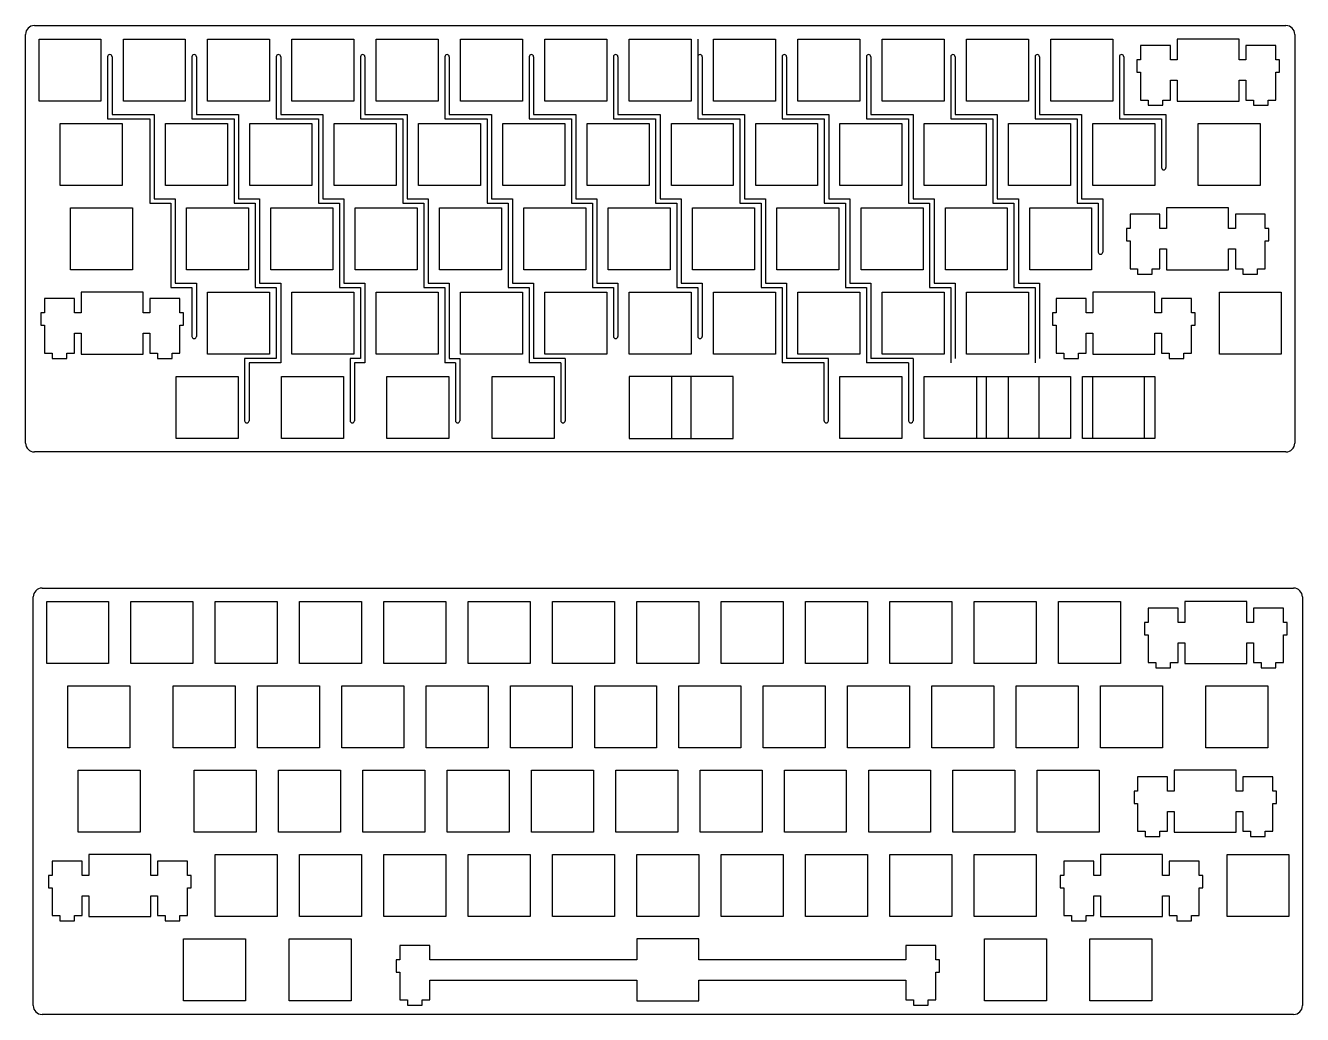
# Model space of a CAD drawing. Header units: millimetres. Extents: x -13 to 653, y -411 to -49.
# Drawn here: x -12 to 276.5, y -411.3 to -187.9 of the extents above; entities that cross this region are included whole.
import ezdxf

# ---------------------------------------------------------------- set-up
doc = ezdxf.new("R2010")
doc.units = ezdxf.units.MM

msp = doc.modelspace()

# ---------------------------------------------------------------- linework, layer by layer
at = {"color": 0}
for p, q in [((-12.01, -282.23), (-12.01, -189.93)), ((-10.01, -187.93), (272.79, -187.93)), ((274.79, -189.93), (274.79, -282.23)), ((-8.96, -190.98), (5.04, -190.98)), ((-8.96, -204.98), (-8.96, -190.98)), ((5.04, -190.98), (5.04, -204.98)), ((10.09, -190.98), (24.09, -190.98)), ((10.09, -204.98), (10.09, -190.98)), ((24.09, -190.98), (24.09, -204.98)), ((29.14, -190.98), (43.14, -190.98)), ((29.14, -204.98), (29.14, -190.98)), ((43.14, -190.98), (43.14, -204.98)), ((48.19, -190.98), (62.19, -190.98)), ((48.19, -204.98), (48.19, -190.98)), ((62.19, -190.98), (62.19, -204.98)), ((67.24, -190.98), (81.24, -190.98)), ((67.24, -204.98), (67.24, -190.98)), ((81.24, -190.98), (81.24, -204.98)), ((86.29, -190.98), (100.29, -190.98)), ((86.29, -204.98), (86.29, -190.98)), ((100.29, -190.98), (100.29, -204.98)), ((105.34, -190.98), (119.34, -190.98)), ((105.34, -204.98), (105.34, -190.98)), ((119.34, -190.98), (119.34, -204.98)), ((124.39, -190.98), (138.39, -190.98)), ((124.39, -204.98), (124.39, -190.98)), ((138.39, -190.98), (138.39, -204.98)), ((139.89, -190.98), (139.89, -204.98)), ((143.44, -190.98), (157.44, -190.98)), ((143.44, -204.98), (143.44, -190.98)), ((157.44, -190.98), (157.44, -204.98)), ((162.49, -190.98), (176.49, -190.98)), ((162.49, -204.98), (162.49, -190.98)), ((176.49, -190.98), (176.49, -204.98)), ((181.54, -190.98), (195.54, -190.98)), ((181.54, -204.98), (181.54, -190.98)), ((195.54, -190.98), (195.54, -204.98)), ((200.59, -190.98), (214.59, -190.98)), ((200.59, -204.98), (200.59, -190.98)), ((214.59, -190.98), (214.59, -204.98)), ((219.64, -190.98), (233.64, -190.98)), ((219.64, -204.98), (219.64, -190.98)), ((233.64, -190.98), (233.64, -204.98)), ((246.69, -192.45), (239.94, -192.45)), ((239.94, -192.45), (239.94, -195.68)), ((246.69, -195.68), (246.69, -192.45)), ((248.22, -190.98), (248.22, -195.68)), ((262.22, -190.98), (248.22, -190.98)), ((262.22, -195.68), (262.22, -190.98)), ((270.49, -192.45), (263.74, -192.45)), ((263.74, -192.45), (263.74, -195.68)), ((270.49, -195.68), (270.49, -192.45)), ((6.54, -194.98), (6.54, -209.03)), ((7.54, -194.98), (7.54, -208.03)), ((25.59, -194.98), (25.59, -209.03)), ((26.59, -194.98), (26.59, -208.03)), ((44.64, -194.98), (44.64, -209.03)), ((45.64, -194.98), (45.64, -208.03)), ((63.69, -194.98), (63.69, -209.03)), ((64.69, -194.98), (64.69, -208.03)), ((82.74, -194.98), (82.74, -209.03)), ((83.74, -194.98), (83.74, -208.03)), ((101.79, -194.98), (101.79, -209.03)), ((102.79, -194.98), (102.79, -208.03)), ((120.84, -194.98), (120.84, -209.03)), ((121.84, -194.98), (121.84, -208.03)), ((139.89, -194.98), (139.89, -209.03)), ((140.89, -194.98), (140.89, -208.03)), ((158.94, -194.98), (158.94, -209.03)), ((159.94, -194.98), (159.94, -208.03)), ((177.99, -194.98), (177.99, -209.03)), ((178.99, -194.98), (178.99, -208.03)), ((197.04, -194.98), (197.04, -209.03)), ((198.04, -194.98), (198.04, -208.03)), ((216.09, -194.98), (216.09, -209.03)), ((217.09, -194.98), (217.09, -208.03)), ((235.14, -194.98), (235.14, -209.03)), ((236.14, -194.98), (236.14, -208.03)), ((239.94, -195.68), (239.12, -195.68)), ((239.12, -195.68), (239.12, -198.48)), ((248.22, -195.68), (246.69, -195.68)), ((263.74, -195.68), (262.22, -195.68)), ((271.32, -195.68), (270.49, -195.68)), ((271.32, -198.48), (271.32, -195.68)), ((239.12, -198.48), (239.94, -198.48)), ((239.94, -198.48), (239.94, -204.75)), ((270.49, -204.75), (270.49, -198.48)), ((270.49, -198.48), (271.32, -198.48)), ((246.69, -204.75), (246.69, -200.28)), ((246.69, -200.28), (248.22, -200.28)), ((248.22, -200.28), (248.22, -204.98)), ((262.22, -204.98), (262.22, -200.28)), ((262.22, -200.28), (263.74, -200.28)), ((263.74, -200.28), (263.74, -204.75)), ((239.94, -204.75), (241.67, -204.75)), ((241.67, -204.75), (241.67, -205.95)), ((244.97, -205.95), (244.97, -204.75)), ((244.97, -204.75), (246.69, -204.75)), ((263.74, -204.75), (265.47, -204.75)), ((265.47, -204.75), (265.47, -205.95)), ((268.77, -205.95), (268.77, -204.75)), ((268.77, -204.75), (270.49, -204.75)), ((5.04, -204.98), (-8.96, -204.98)), ((24.09, -204.98), (10.09, -204.98)), ((43.14, -204.98), (29.14, -204.98)), ((62.19, -204.98), (48.19, -204.98)), ((81.24, -204.98), (67.24, -204.98)), ((100.29, -204.98), (86.29, -204.98)), ((119.34, -204.98), (105.34, -204.98)), ((138.39, -204.98), (124.39, -204.98)), ((157.44, -204.98), (143.44, -204.98)), ((176.49, -204.98), (162.49, -204.98)), ((195.54, -204.98), (181.54, -204.98)), ((214.59, -204.98), (200.59, -204.98)), ((233.64, -204.98), (219.64, -204.98)), ((241.67, -205.95), (244.97, -205.95)), ((248.22, -204.98), (262.22, -204.98)), ((265.47, -205.95), (268.77, -205.95)), ((-4.2, -210.03), (9.8, -210.03)), ((-4.2, -224.03), (-4.2, -210.03)), ((6.54, -209.03), (16.07, -209.03)), ((7.54, -208.03), (17.07, -208.03)), ((9.8, -210.03), (9.8, -224.03)), ((16.07, -209.03), (16.07, -228.08)), ((17.07, -208.03), (17.07, -227.08)), ((19.62, -210.03), (33.62, -210.03)), ((19.62, -224.03), (19.62, -210.03)), ((25.59, -209.03), (35.12, -209.03)), ((26.59, -208.03), (36.12, -208.03)), ((33.62, -210.03), (33.62, -224.03)), ((35.12, -209.03), (35.12, -228.08)), ((36.12, -208.03), (36.12, -227.08)), ((38.67, -210.03), (52.67, -210.03)), ((38.67, -224.03), (38.67, -210.03)), ((44.64, -209.03), (54.17, -209.03)), ((45.64, -208.03), (55.17, -208.03)), ((52.67, -210.03), (52.67, -224.03)), ((54.17, -209.03), (54.17, -228.08)), ((55.17, -208.03), (55.17, -227.08)), ((57.72, -210.03), (71.72, -210.03)), ((57.72, -224.03), (57.72, -210.03)), ((63.69, -209.03), (73.22, -209.03)), ((64.69, -208.03), (74.22, -208.03)), ((71.72, -210.03), (71.72, -224.03)), ((73.22, -209.03), (73.22, -228.08)), ((74.22, -208.03), (74.22, -227.08)), ((76.77, -210.03), (90.77, -210.03)), ((76.77, -224.03), (76.77, -210.03)), ((82.74, -209.03), (92.27, -209.03)), ((83.74, -208.03), (93.27, -208.03)), ((90.77, -210.03), (90.77, -224.03)), ((92.27, -209.03), (92.27, -228.08)), ((93.27, -208.03), (93.27, -227.08)), ((95.82, -210.03), (109.82, -210.03)), ((95.82, -224.03), (95.82, -210.03)), ((101.79, -209.03), (111.32, -209.03)), ((102.79, -208.03), (112.32, -208.03)), ((109.82, -210.03), (109.82, -224.03)), ((111.32, -209.03), (111.32, -228.08)), ((112.32, -208.03), (112.32, -227.08)), ((114.87, -210.03), (128.87, -210.03)), ((114.87, -224.03), (114.87, -210.03)), ((120.84, -209.03), (130.37, -209.03)), ((121.84, -208.03), (131.37, -208.03)), ((128.87, -210.03), (128.87, -224.03)), ((130.37, -209.03), (130.37, -228.08)), ((131.37, -208.03), (131.37, -227.08)), ((133.92, -210.03), (147.92, -210.03)), ((133.92, -224.03), (133.92, -210.03)), ((139.89, -209.03), (149.42, -209.03)), ((140.89, -208.03), (150.42, -208.03)), ((147.92, -210.03), (147.92, -224.03)), ((149.42, -209.03), (149.42, -228.08)), ((150.42, -208.03), (150.42, -227.08)), ((152.97, -210.03), (166.97, -210.03)), ((152.97, -224.03), (152.97, -210.03)), ((158.94, -209.03), (168.47, -209.03)), ((159.94, -208.03), (169.47, -208.03)), ((166.97, -210.03), (166.97, -224.03)), ((168.47, -209.03), (168.47, -228.08)), ((169.47, -208.03), (169.47, -227.08)), ((172.02, -210.03), (186.02, -210.03)), ((172.02, -224.03), (172.02, -210.03)), ((177.99, -209.03), (187.52, -209.03)), ((178.99, -208.03), (188.52, -208.03)), ((186.02, -210.03), (186.02, -224.03)), ((187.52, -209.03), (187.52, -228.08)), ((188.52, -208.03), (188.52, -227.08)), ((191.07, -210.03), (205.07, -210.03)), ((191.07, -224.03), (191.07, -210.03)), ((197.04, -209.03), (206.57, -209.03)), ((198.04, -208.03), (207.57, -208.03)), ((205.07, -210.03), (205.07, -224.03)), ((206.57, -209.03), (206.57, -228.08)), ((207.57, -208.03), (207.57, -227.08)), ((210.12, -210.03), (224.12, -210.03)), ((210.12, -224.03), (210.12, -210.03)), ((216.09, -209.03), (225.62, -209.03)), ((217.09, -208.03), (226.62, -208.03)), ((224.12, -210.03), (224.12, -224.03)), ((225.62, -209.03), (225.62, -228.08)), ((226.62, -208.03), (226.62, -227.08)), ((229.17, -210.03), (243.17, -210.03)), ((229.17, -224.03), (229.17, -210.03)), ((235.14, -209.03), (244.67, -209.03)), ((236.14, -208.03), (245.67, -208.03)), ((243.17, -210.03), (243.17, -224.03)), ((244.67, -209.03), (244.67, -220.03)), ((245.67, -208.03), (245.67, -220.03)), ((252.98, -210.03), (266.98, -210.03)), ((252.98, -224.03), (252.98, -210.03)), ((266.98, -210.03), (266.98, -224.03)), ((9.8, -224.03), (-4.2, -224.03)), ((33.62, -224.03), (19.62, -224.03)), ((52.67, -224.03), (38.67, -224.03)), ((71.72, -224.03), (57.72, -224.03)), ((90.77, -224.03), (76.77, -224.03)), ((109.82, -224.03), (95.82, -224.03)), ((128.87, -224.03), (114.87, -224.03)), ((147.92, -224.03), (133.92, -224.03)), ((166.97, -224.03), (152.97, -224.03)), ((186.02, -224.03), (172.02, -224.03)), ((205.07, -224.03), (191.07, -224.03)), ((224.12, -224.03), (210.12, -224.03)), ((243.17, -224.03), (229.17, -224.03)), ((266.98, -224.03), (252.98, -224.03)), ((17.07, -227.08), (21.83, -227.08)), ((21.83, -227.08), (21.83, -246.13)), ((36.12, -227.08), (40.88, -227.08)), ((40.88, -227.08), (40.88, -246.13)), ((55.17, -227.08), (59.93, -227.08)), ((59.93, -227.08), (59.93, -246.13)), ((74.22, -227.08), (78.98, -227.08)), ((78.98, -227.08), (78.98, -246.13)), ((93.27, -227.08), (98.03, -227.08)), ((98.03, -227.08), (98.03, -246.13)), ((112.32, -227.08), (117.08, -227.08)), ((117.08, -227.08), (117.08, -246.13)), ((131.37, -227.08), (136.13, -227.08)), ((136.13, -227.08), (136.13, -246.13)), ((150.42, -227.08), (155.18, -227.08)), ((155.18, -227.08), (155.18, -246.13)), ((169.47, -227.08), (174.23, -227.08)), ((174.23, -227.08), (174.23, -246.13)), ((188.52, -227.08), (193.28, -227.08)), ((193.28, -227.08), (193.28, -246.13)), ((207.57, -227.08), (212.33, -227.08)), ((212.33, -227.08), (212.33, -246.13)), ((226.62, -227.08), (231.38, -227.08)), ((231.38, -227.08), (231.38, -239.08)), ((-1.82, -229.08), (12.19, -229.08)), ((-1.82, -243.08), (-1.82, -229.08)), ((12.19, -229.08), (12.19, -243.08)), ((16.07, -228.08), (20.83, -228.08)), ((20.83, -228.08), (20.83, -247.13)), ((24.38, -229.08), (38.38, -229.08)), ((24.38, -243.08), (24.38, -229.08)), ((35.12, -228.08), (39.88, -228.08)), ((38.38, -229.08), (38.38, -243.08)), ((39.88, -228.08), (39.88, -247.13)), ((43.43, -229.08), (57.43, -229.08)), ((43.43, -243.08), (43.43, -229.08)), ((54.17, -228.08), (58.93, -228.08)), ((57.43, -229.08), (57.43, -243.08)), ((58.93, -228.08), (58.93, -247.13)), ((62.48, -229.08), (76.48, -229.08)), ((62.48, -243.08), (62.48, -229.08)), ((73.22, -228.08), (77.98, -228.08)), ((76.48, -229.08), (76.48, -243.08)), ((77.98, -228.08), (77.98, -247.13)), ((81.53, -229.08), (95.53, -229.08)), ((81.53, -243.08), (81.53, -229.08)), ((92.27, -228.08), (97.03, -228.08)), ((95.53, -229.08), (95.53, -243.08)), ((97.03, -228.08), (97.03, -247.13)), ((100.58, -229.08), (114.58, -229.08)), ((100.58, -243.08), (100.58, -229.08)), ((111.32, -228.08), (116.08, -228.08)), ((114.58, -229.08), (114.58, -243.08)), ((116.08, -228.08), (116.08, -247.13)), ((119.63, -229.08), (133.63, -229.08)), ((119.63, -243.08), (119.63, -229.08)), ((130.37, -228.08), (135.13, -228.08)), ((133.63, -229.08), (133.63, -243.08)), ((135.13, -228.08), (135.13, -247.13)), ((138.68, -229.08), (152.68, -229.08)), ((138.68, -243.08), (138.68, -229.08)), ((149.42, -228.08), (154.18, -228.08)), ((152.68, -229.08), (152.68, -243.08)), ((154.18, -228.08), (154.18, -247.13)), ((157.73, -229.08), (171.73, -229.08)), ((157.73, -243.08), (157.73, -229.08)), ((168.47, -228.08), (173.23, -228.08)), ((171.73, -229.08), (171.73, -243.08)), ((173.23, -228.08), (173.23, -247.13)), ((176.78, -229.08), (190.78, -229.08)), ((176.78, -243.08), (176.78, -229.08)), ((187.52, -228.08), (192.28, -228.08)), ((190.78, -229.08), (190.78, -243.08)), ((192.28, -228.08), (192.28, -247.13)), ((195.83, -229.08), (209.83, -229.08)), ((195.83, -243.08), (195.83, -229.08)), ((206.57, -228.08), (211.33, -228.08)), ((209.83, -229.08), (209.83, -243.08)), ((211.33, -228.08), (211.33, -247.13)), ((214.88, -229.08), (228.88, -229.08)), ((214.88, -243.08), (214.88, -229.08)), ((225.62, -228.08), (230.38, -228.08)), ((228.88, -229.08), (228.88, -243.08)), ((230.38, -228.08), (230.38, -239.08)), ((244.31, -230.55), (237.56, -230.55)), ((237.56, -230.55), (237.56, -233.78)), ((244.31, -233.78), (244.31, -230.55)), ((245.83, -229.08), (245.83, -233.78)), ((259.84, -229.08), (245.83, -229.08)), ((259.84, -233.78), (259.84, -229.08)), ((268.11, -230.55), (261.36, -230.55)), ((261.36, -230.55), (261.36, -233.78)), ((268.11, -233.78), (268.11, -230.55)), ((237.56, -233.78), (236.74, -233.78)), ((236.74, -233.78), (236.74, -236.58)), ((236.74, -236.58), (237.56, -236.58)), ((237.56, -236.58), (237.56, -242.85)), ((245.83, -233.78), (244.31, -233.78)), ((261.36, -233.78), (259.84, -233.78)), ((268.93, -233.78), (268.11, -233.78)), ((268.11, -242.85), (268.11, -236.58)), ((268.11, -236.58), (268.93, -236.58)), ((268.93, -236.58), (268.93, -233.78)), ((244.31, -242.85), (244.31, -238.38)), ((244.31, -238.38), (245.83, -238.38)), ((245.83, -238.38), (245.83, -243.08)), ((259.84, -243.08), (259.84, -238.38)), ((259.84, -238.38), (261.36, -238.38)), ((261.36, -238.38), (261.36, -242.85)), ((12.19, -243.08), (-1.82, -243.08)), ((38.38, -243.08), (24.38, -243.08)), ((57.43, -243.08), (43.43, -243.08)), ((76.48, -243.08), (62.48, -243.08)), ((95.53, -243.08), (81.53, -243.08)), ((114.58, -243.08), (100.58, -243.08)), ((133.63, -243.08), (119.63, -243.08)), ((152.68, -243.08), (138.68, -243.08)), ((171.73, -243.08), (157.73, -243.08)), ((190.78, -243.08), (176.78, -243.08)), ((209.83, -243.08), (195.83, -243.08)), ((228.88, -243.08), (214.88, -243.08)), ((237.56, -242.85), (239.28, -242.85)), ((239.28, -242.85), (239.28, -244.05)), ((239.28, -244.05), (242.58, -244.05)), ((242.58, -244.05), (242.58, -242.85)), ((242.58, -242.85), (244.31, -242.85)), ((245.83, -243.08), (259.84, -243.08)), ((261.36, -242.85), (263.08, -242.85)), ((263.08, -242.85), (263.08, -244.05)), ((263.08, -244.05), (266.39, -244.05)), ((266.39, -244.05), (266.39, -242.85)), ((266.39, -242.85), (268.11, -242.85)), ((20.83, -247.13), (25.59, -247.13)), ((21.83, -246.13), (26.59, -246.13)), ((25.59, -247.13), (25.59, -258.13)), ((26.59, -246.13), (26.59, -258.13)), ((39.88, -247.13), (44.64, -247.13)), ((40.88, -246.13), (45.64, -246.13)), ((44.64, -247.13), (44.64, -263.13)), ((45.64, -246.13), (45.64, -264.13)), ((58.93, -247.13), (63.69, -247.13)), ((59.93, -246.13), (64.69, -246.13)), ((63.69, -247.13), (63.69, -263.13)), ((64.69, -246.13), (64.69, -264.13)), ((77.98, -247.13), (82.74, -247.13)), ((78.98, -246.13), (83.74, -246.13)), ((82.74, -247.13), (82.74, -264.13)), ((83.74, -246.13), (83.74, -263.13)), ((97.03, -247.13), (101.79, -247.13)), ((98.03, -246.13), (102.79, -246.13)), ((101.79, -247.13), (101.79, -264.13)), ((102.79, -246.13), (102.79, -263.13)), ((116.08, -247.13), (120.84, -247.13)), ((117.08, -246.13), (121.84, -246.13)), ((120.84, -247.13), (120.84, -258.13)), ((121.84, -246.13), (121.84, -258.13)), ((135.13, -247.13), (139.89, -247.13)), ((136.13, -246.13), (140.89, -246.13)), ((139.89, -247.13), (139.89, -258.13)), ((140.89, -246.13), (140.89, -258.13)), ((154.18, -247.13), (158.94, -247.13)), ((155.18, -246.13), (159.94, -246.13)), ((158.94, -247.13), (158.94, -264.13)), ((159.94, -246.13), (159.94, -263.13)), ((173.23, -247.13), (177.99, -247.13)), ((174.23, -246.13), (178.99, -246.13)), ((177.99, -247.13), (177.99, -264.13)), ((178.99, -246.13), (178.99, -263.13)), ((192.28, -247.13), (197.04, -247.13)), ((193.28, -246.13), (198.04, -246.13)), ((197.04, -247.13), (197.04, -264.13)), ((198.04, -246.13), (198.04, -263.13)), ((211.33, -247.13), (216.09, -247.13)), ((212.33, -246.13), (217.09, -246.13)), ((216.09, -247.13), (216.09, -264.13)), ((217.09, -246.13), (217.09, -263.13)), ((-0.96, -249.6), (-7.71, -249.6)), ((-7.71, -249.6), (-7.71, -252.83)), ((-0.96, -252.83), (-0.96, -249.6)), ((0.57, -248.13), (0.57, -252.83)), ((14.57, -248.13), (0.57, -248.13)), ((14.57, -252.83), (14.57, -248.13)), ((22.84, -249.6), (16.09, -249.6)), ((16.09, -249.6), (16.09, -252.83)), ((22.84, -252.83), (22.84, -249.6)), ((29.14, -248.13), (43.14, -248.13)), ((29.14, -262.13), (29.14, -248.13)), ((43.14, -248.13), (43.14, -262.13)), ((48.19, -248.13), (62.19, -248.13)), ((48.19, -262.13), (48.19, -248.13)), ((62.19, -248.13), (62.19, -262.13)), ((67.24, -248.13), (81.24, -248.13)), ((67.24, -262.13), (67.24, -248.13)), ((81.24, -248.13), (81.24, -262.13)), ((86.29, -248.13), (100.29, -248.13)), ((86.29, -262.13), (86.29, -248.13)), ((100.29, -248.13), (100.29, -262.13)), ((105.34, -248.13), (119.34, -248.13)), ((105.34, -262.13), (105.34, -248.13)), ((119.34, -248.13), (119.34, -262.13)), ((124.39, -248.13), (138.39, -248.13)), ((124.39, -262.13), (124.39, -248.13)), ((138.39, -248.13), (138.39, -262.13)), ((143.44, -248.13), (157.44, -248.13)), ((143.44, -262.13), (143.44, -248.13)), ((157.44, -248.13), (157.44, -262.13)), ((162.49, -248.13), (176.49, -248.13)), ((162.49, -262.13), (162.49, -248.13)), ((176.49, -248.13), (176.49, -262.13)), ((181.54, -248.13), (195.54, -248.13)), ((181.54, -262.13), (181.54, -248.13)), ((195.54, -248.13), (195.54, -262.13)), ((200.59, -248.13), (214.59, -248.13)), ((200.59, -262.13), (200.59, -248.13)), ((214.59, -248.13), (214.59, -262.13)), ((227.64, -249.6), (220.89, -249.6)), ((220.89, -249.6), (220.89, -252.83)), ((227.64, -252.83), (227.64, -249.6)), ((229.17, -248.13), (229.17, -252.83)), ((243.17, -248.13), (229.17, -248.13)), ((243.17, -252.83), (243.17, -248.13)), ((251.44, -249.6), (244.69, -249.6)), ((244.69, -249.6), (244.69, -252.83)), ((251.44, -252.83), (251.44, -249.6)), ((257.74, -248.13), (271.74, -248.13)), ((257.74, -262.13), (257.74, -248.13)), ((271.74, -248.13), (271.74, -262.13)), ((-7.71, -252.83), (-8.53, -252.83)), ((-8.53, -252.83), (-8.53, -255.63)), ((0.57, -252.83), (-0.96, -252.83)), ((16.09, -252.83), (14.57, -252.83)), ((23.67, -252.83), (22.84, -252.83)), ((23.67, -255.63), (23.67, -252.83)), ((220.89, -252.83), (220.07, -252.83)), ((220.07, -252.83), (220.07, -255.63)), ((229.17, -252.83), (227.64, -252.83)), ((244.69, -252.83), (243.17, -252.83)), ((252.27, -252.83), (251.44, -252.83)), ((252.27, -255.63), (252.27, -252.83)), ((-8.53, -255.63), (-7.71, -255.63)), ((-7.71, -255.63), (-7.71, -261.9)), ((22.84, -261.9), (22.84, -255.63)), ((22.84, -255.63), (23.67, -255.63)), ((220.07, -255.63), (220.89, -255.63)), ((220.89, -255.63), (220.89, -261.9)), ((251.44, -261.9), (251.44, -255.63)), ((251.44, -255.63), (252.27, -255.63)), ((-0.96, -261.9), (-0.96, -257.43)), ((-0.96, -257.43), (0.57, -257.43)), ((0.57, -257.43), (0.57, -262.13)), ((14.57, -262.13), (14.57, -257.43)), ((14.57, -257.43), (16.09, -257.43)), ((16.09, -257.43), (16.09, -261.9)), ((227.64, -261.9), (227.64, -257.43)), ((227.64, -257.43), (229.17, -257.43)), ((229.17, -257.43), (229.17, -262.13)), ((243.17, -262.13), (243.17, -257.43)), ((243.17, -257.43), (244.69, -257.43)), ((244.69, -257.43), (244.69, -261.9)), ((-7.71, -261.9), (-5.98, -261.9)), ((-5.98, -261.9), (-5.98, -263.1)), ((-2.68, -263.1), (-2.68, -261.9)), ((-2.68, -261.9), (-0.96, -261.9)), ((0.57, -262.13), (14.57, -262.13)), ((16.09, -261.9), (17.82, -261.9)), ((17.82, -261.9), (17.82, -263.1)), ((21.12, -263.1), (21.12, -261.9)), ((21.12, -261.9), (22.84, -261.9)), ((43.14, -262.13), (29.14, -262.13)), ((62.19, -262.13), (48.19, -262.13)), ((81.24, -262.13), (67.24, -262.13)), ((100.29, -262.13), (86.29, -262.13)), ((119.34, -262.13), (105.34, -262.13)), ((138.39, -262.13), (124.39, -262.13)), ((157.44, -262.13), (143.44, -262.13)), ((176.49, -262.13), (162.49, -262.13)), ((195.54, -262.13), (181.54, -262.13)), ((214.59, -262.13), (200.59, -262.13)), ((220.89, -261.9), (222.62, -261.9)), ((222.62, -261.9), (222.62, -263.1)), ((225.92, -263.1), (225.92, -261.9)), ((225.92, -261.9), (227.64, -261.9)), ((229.17, -262.13), (243.17, -262.13)), ((244.69, -261.9), (246.42, -261.9)), ((246.42, -261.9), (246.42, -263.1)), ((249.72, -263.1), (249.72, -261.9)), ((249.72, -261.9), (251.44, -261.9)), ((271.74, -262.13), (257.74, -262.13)), ((-5.98, -263.1), (-2.68, -263.1)), ((17.82, -263.1), (21.12, -263.1)), ((37.5, -263.13), (37.5, -277.18)), ((44.64, -263.13), (37.5, -263.13)), ((38.5, -264.13), (38.5, -277.18)), ((45.64, -264.13), (38.5, -264.13)), ((61.31, -263.13), (61.31, -277.18)), ((63.69, -263.13), (61.31, -263.13)), ((62.31, -264.13), (62.31, -277.18)), ((64.69, -264.13), (62.31, -264.13)), ((85.12, -264.13), (82.74, -264.13)), ((85.12, -264.13), (85.12, -277.18)), ((86.12, -263.13), (86.12, -277.18)), ((108.94, -264.13), (101.79, -264.13)), ((109.94, -263.13), (102.79, -263.13)), ((108.94, -264.13), (108.94, -277.18)), ((109.94, -263.13), (109.94, -277.18)), ((168.42, -264.13), (158.94, -264.13)), ((169.42, -263.13), (159.94, -263.13)), ((168.42, -277.18), (168.42, -264.13)), ((169.42, -277.18), (169.42, -263.13)), ((187.52, -264.13), (177.99, -264.13)), ((188.52, -263.13), (178.99, -263.13)), ((187.52, -264.13), (187.52, -277.18)), ((188.52, -263.13), (188.52, -277.18)), ((222.62, -263.1), (225.92, -263.1)), ((225.62, -263.1), (225.62, -263.13)), ((22, -267.18), (36, -267.18)), ((22, -281.18), (22, -267.18)), ((36, -267.18), (36, -281.18)), ((45.81, -267.18), (59.81, -267.18)), ((45.81, -281.18), (45.81, -267.18)), ((59.81, -267.18), (59.81, -281.18)), ((69.62, -267.18), (83.62, -267.18)), ((69.62, -281.18), (69.62, -267.18)), ((83.62, -267.18), (83.62, -281.18)), ((93.43, -267.18), (107.44, -267.18)), ((93.43, -281.18), (93.43, -267.18)), ((107.44, -267.18), (107.44, -281.18)), ((124.39, -267.18), (124.39, -281.18)), ((138.39, -267.18), (124.39, -267.18)), ((133.92, -267.18), (133.92, -281.18)), ((147.92, -267.18), (133.92, -267.18)), ((138.39, -281.18), (138.39, -267.18)), ((147.92, -281.18), (147.92, -267.18)), ((172.02, -267.18), (186.02, -267.18)), ((172.02, -281.18), (172.02, -267.18)), ((186.02, -267.18), (186.02, -281.18)), ((191.07, -267.18), (205.07, -267.18)), ((191.07, -281.18), (191.07, -267.18)), ((202.97, -267.18), (216.97, -267.18)), ((202.97, -281.18), (202.97, -267.18)), ((205.07, -267.18), (205.07, -281.18)), ((210.12, -267.18), (224.12, -267.18)), ((210.12, -281.18), (210.12, -267.18)), ((216.97, -267.18), (216.97, -281.18)), ((224.12, -267.18), (224.12, -281.18)), ((226.78, -267.18), (240.78, -267.18)), ((226.78, -281.18), (226.78, -267.18)), ((229.17, -267.18), (243.17, -267.18)), ((229.17, -281.18), (229.17, -267.18)), ((240.78, -267.18), (240.78, -281.18)), ((243.17, -267.18), (243.17, -281.18)), ((36, -281.18), (22, -281.18)), ((59.81, -281.18), (45.81, -281.18)), ((83.62, -281.18), (69.62, -281.18)), ((107.44, -281.18), (93.43, -281.18)), ((124.39, -281.18), (138.39, -281.18)), ((133.92, -281.18), (147.92, -281.18)), ((186.02, -281.18), (172.02, -281.18)), ((205.07, -281.18), (191.07, -281.18)), ((216.97, -281.18), (202.97, -281.18)), ((224.12, -281.18), (210.12, -281.18)), ((240.78, -281.18), (226.78, -281.18)), ((243.17, -281.18), (229.17, -281.18)), ((272.79, -284.23), (-10.01, -284.23)), ((-10.28, -409.29), (-10.28, -316.99)), ((-8.28, -314.99), (274.52, -314.99)), ((276.52, -316.99), (276.52, -409.29)), ((-7.23, -318.04), (6.77, -318.04)), ((-7.23, -332.04), (-7.23, -318.04)), ((6.77, -318.04), (6.77, -332.04)), ((11.82, -318.04), (25.82, -318.04)), ((11.82, -332.04), (11.82, -318.04)), ((25.82, -318.04), (25.82, -332.04)), ((30.87, -318.04), (44.87, -318.04)), ((30.87, -332.04), (30.87, -318.04)), ((44.87, -318.04), (44.87, -332.04)), ((49.92, -318.04), (63.92, -318.04)), ((49.92, -332.04), (49.92, -318.04)), ((63.92, -318.04), (63.92, -332.04)), ((68.97, -318.04), (82.97, -318.04)), ((68.97, -332.04), (68.97, -318.04)), ((82.97, -318.04), (82.97, -332.04)), ((88.02, -318.04), (102.02, -318.04)), ((88.02, -332.04), (88.02, -318.04)), ((102.02, -318.04), (102.02, -332.04)), ((107.07, -318.04), (121.07, -318.04)), ((107.07, -332.04), (107.07, -318.04)), ((121.07, -318.04), (121.07, -332.04)), ((126.12, -318.04), (140.12, -318.04)), ((126.12, -332.04), (126.12, -318.04)), ((140.12, -318.04), (140.12, -332.04)), ((145.17, -318.04), (159.17, -318.04)), ((145.17, -332.04), (145.17, -318.04)), ((159.17, -318.04), (159.17, -332.04)), ((164.22, -318.04), (178.22, -318.04)), ((164.22, -332.04), (164.22, -318.04)), ((178.22, -318.04), (178.22, -332.04)), ((183.27, -318.04), (197.27, -318.04)), ((183.27, -332.04), (183.27, -318.04)), ((197.27, -318.04), (197.27, -332.04)), ((202.32, -318.04), (216.32, -318.04)), ((202.32, -332.04), (202.32, -318.04)), ((216.32, -318.04), (216.32, -332.04)), ((221.37, -318.04), (235.37, -318.04)), ((221.37, -332.04), (221.37, -318.04)), ((235.37, -318.04), (235.37, -332.04)), ((248.42, -319.51), (241.67, -319.51)), ((241.67, -319.51), (241.67, -322.74)), ((248.42, -322.74), (248.42, -319.51)), ((249.94, -318.04), (249.94, -322.74)), ((263.94, -318.04), (249.94, -318.04)), ((263.94, -322.74), (263.94, -318.04)), ((272.22, -319.51), (265.47, -319.51)), ((265.47, -319.51), (265.47, -322.74)), ((272.22, -322.74), (272.22, -319.51)), ((241.67, -322.74), (240.84, -322.74)), ((240.84, -322.74), (240.84, -325.54)), ((249.94, -322.74), (248.42, -322.74)), ((265.47, -322.74), (263.94, -322.74)), ((273.04, -322.74), (272.22, -322.74)), ((273.04, -325.54), (273.04, -322.74)), ((240.84, -325.54), (241.67, -325.54)), ((241.67, -325.54), (241.67, -331.81)), ((272.22, -331.81), (272.22, -325.54)), ((272.22, -325.54), (273.04, -325.54)), ((248.42, -331.81), (248.42, -327.34)), ((248.42, -327.34), (249.94, -327.34)), ((249.94, -327.34), (249.94, -332.04)), ((263.94, -332.04), (263.94, -327.34)), ((263.94, -327.34), (265.47, -327.34)), ((265.47, -327.34), (265.47, -331.81)), ((6.77, -332.04), (-7.23, -332.04)), ((25.82, -332.04), (11.82, -332.04)), ((44.87, -332.04), (30.87, -332.04)), ((63.92, -332.04), (49.92, -332.04)), ((82.97, -332.04), (68.97, -332.04)), ((102.02, -332.04), (88.02, -332.04)), ((121.07, -332.04), (107.07, -332.04)), ((140.12, -332.04), (126.12, -332.04)), ((159.17, -332.04), (145.17, -332.04)), ((178.22, -332.04), (164.22, -332.04)), ((197.27, -332.04), (183.27, -332.04)), ((216.32, -332.04), (202.32, -332.04)), ((235.37, -332.04), (221.37, -332.04)), ((241.67, -331.81), (243.39, -331.81)), ((243.39, -331.81), (243.39, -333.01)), ((243.39, -333.01), (246.69, -333.01)), ((246.69, -333.01), (246.69, -331.81)), ((246.69, -331.81), (248.42, -331.81)), ((249.94, -332.04), (263.94, -332.04)), ((265.47, -331.81), (267.19, -331.81)), ((267.19, -331.81), (267.19, -333.01)), ((267.19, -333.01), (270.49, -333.01)), ((270.49, -333.01), (270.49, -331.81)), ((270.49, -331.81), (272.22, -331.81)), ((-2.47, -337.09), (11.53, -337.09)), ((-2.47, -351.09), (-2.47, -337.09)), ((11.53, -337.09), (11.53, -351.09)), ((21.34, -337.09), (35.34, -337.09)), ((21.34, -351.09), (21.34, -337.09)), ((35.34, -337.09), (35.34, -351.09)), ((40.39, -337.09), (54.39, -337.09)), ((40.39, -351.09), (40.39, -337.09)), ((54.39, -337.09), (54.39, -351.09)), ((59.44, -337.09), (73.44, -337.09)), ((59.44, -351.09), (59.44, -337.09)), ((73.44, -337.09), (73.44, -351.09)), ((78.49, -337.09), (92.49, -337.09)), ((78.49, -351.09), (78.49, -337.09)), ((92.49, -337.09), (92.49, -351.09)), ((97.54, -337.09), (111.54, -337.09)), ((97.54, -351.09), (97.54, -337.09)), ((111.54, -337.09), (111.54, -351.09)), ((116.59, -337.09), (130.59, -337.09)), ((116.59, -351.09), (116.59, -337.09)), ((130.59, -337.09), (130.59, -351.09)), ((135.64, -337.09), (149.64, -337.09)), ((135.64, -351.09), (135.64, -337.09)), ((149.64, -337.09), (149.64, -351.09)), ((154.69, -337.09), (168.69, -337.09)), ((154.69, -351.09), (154.69, -337.09)), ((168.69, -337.09), (168.69, -351.09)), ((173.74, -337.09), (187.74, -337.09)), ((173.74, -351.09), (173.74, -337.09)), ((187.74, -337.09), (187.74, -351.09)), ((192.79, -337.09), (206.79, -337.09)), ((192.79, -351.09), (192.79, -337.09)), ((206.79, -337.09), (206.79, -351.09)), ((211.84, -337.09), (225.84, -337.09)), ((211.84, -351.09), (211.84, -337.09)), ((225.84, -337.09), (225.84, -351.09)), ((230.89, -337.09), (244.89, -337.09)), ((230.89, -351.09), (230.89, -337.09)), ((244.89, -337.09), (244.89, -351.09)), ((254.7, -337.09), (268.7, -337.09)), ((254.7, -351.09), (254.7, -337.09)), ((268.7, -337.09), (268.7, -351.09)), ((11.53, -351.09), (-2.47, -351.09)), ((35.34, -351.09), (21.34, -351.09)), ((54.39, -351.09), (40.39, -351.09)), ((73.44, -351.09), (59.44, -351.09)), ((92.49, -351.09), (78.49, -351.09)), ((111.54, -351.09), (97.54, -351.09)), ((130.59, -351.09), (116.59, -351.09)), ((149.64, -351.09), (135.64, -351.09)), ((168.69, -351.09), (154.69, -351.09)), ((187.74, -351.09), (173.74, -351.09)), ((206.79, -351.09), (192.79, -351.09)), ((225.84, -351.09), (211.84, -351.09)), ((244.89, -351.09), (230.89, -351.09)), ((268.7, -351.09), (254.7, -351.09)), ((-0.09, -356.14), (13.91, -356.14)), ((-0.09, -370.14), (-0.09, -356.14)), ((13.91, -356.14), (13.91, -370.14)), ((26.1, -356.14), (40.1, -356.14)), ((26.1, -370.14), (26.1, -356.14)), ((40.1, -356.14), (40.1, -370.14)), ((45.15, -356.14), (59.15, -356.14)), ((45.15, -370.14), (45.15, -356.14)), ((59.15, -356.14), (59.15, -370.14)), ((64.2, -356.14), (78.2, -356.14)), ((64.2, -370.14), (64.2, -356.14)), ((78.2, -356.14), (78.2, -370.14)), ((83.25, -356.14), (97.25, -356.14)), ((83.25, -370.14), (83.25, -356.14)), ((97.25, -356.14), (97.25, -370.14)), ((102.3, -356.14), (116.3, -356.14)), ((102.3, -370.14), (102.3, -356.14)), ((116.3, -356.14), (116.3, -370.14)), ((121.35, -356.14), (135.35, -356.14)), ((121.35, -370.14), (121.35, -356.14)), ((135.35, -356.14), (135.35, -370.14)), ((140.4, -356.14), (154.4, -356.14)), ((140.4, -370.14), (140.4, -356.14)), ((154.4, -356.14), (154.4, -370.14)), ((159.45, -356.14), (173.45, -356.14)), ((159.45, -370.14), (159.45, -356.14)), ((173.45, -356.14), (173.45, -370.14)), ((178.5, -356.14), (192.5, -356.14)), ((178.5, -370.14), (178.5, -356.14)), ((192.5, -356.14), (192.5, -370.14)), ((197.55, -356.14), (211.55, -356.14)), ((197.55, -370.14), (197.55, -356.14)), ((211.55, -356.14), (211.55, -370.14)), ((216.6, -356.14), (230.6, -356.14)), ((216.6, -370.14), (216.6, -356.14)), ((230.6, -356.14), (230.6, -370.14)), ((246.04, -357.61), (239.28, -357.61)), ((239.28, -357.61), (239.28, -360.84)), ((246.04, -360.84), (246.04, -357.61)), ((247.56, -356.14), (247.56, -360.84)), ((261.56, -356.14), (247.56, -356.14)), ((261.56, -360.84), (261.56, -356.14)), ((269.84, -357.61), (263.08, -357.61)), ((263.08, -357.61), (263.08, -360.84)), ((269.84, -360.84), (269.84, -357.61)), ((239.28, -360.84), (238.46, -360.84)), ((238.46, -360.84), (238.46, -363.64)), ((247.56, -360.84), (246.04, -360.84)), ((263.08, -360.84), (261.56, -360.84)), ((270.66, -360.84), (269.84, -360.84)), ((270.66, -363.64), (270.66, -360.84)), ((238.46, -363.64), (239.28, -363.64)), ((239.28, -363.64), (239.28, -369.91)), ((246.04, -369.91), (246.04, -365.44)), ((246.04, -365.44), (247.56, -365.44)), ((247.56, -365.44), (247.56, -370.14)), ((261.56, -370.14), (261.56, -365.44)), ((261.56, -365.44), (263.08, -365.44)), ((263.08, -365.44), (263.08, -369.91)), ((269.84, -369.91), (269.84, -363.64)), ((269.84, -363.64), (270.66, -363.64)), ((13.91, -370.14), (-0.09, -370.14)), ((40.1, -370.14), (26.1, -370.14)), ((59.15, -370.14), (45.15, -370.14)), ((78.2, -370.14), (64.2, -370.14)), ((97.25, -370.14), (83.25, -370.14)), ((116.3, -370.14), (102.3, -370.14)), ((135.35, -370.14), (121.35, -370.14)), ((154.4, -370.14), (140.4, -370.14)), ((173.45, -370.14), (159.45, -370.14)), ((192.5, -370.14), (178.5, -370.14)), ((211.55, -370.14), (197.55, -370.14)), ((230.6, -370.14), (216.6, -370.14)), ((239.28, -369.91), (241.01, -369.91)), ((241.01, -369.91), (241.01, -371.11)), ((241.01, -371.11), (244.31, -371.11)), ((244.31, -371.11), (244.31, -369.91)), ((244.31, -369.91), (246.04, -369.91)), ((247.56, -370.14), (261.56, -370.14)), ((263.08, -369.91), (264.81, -369.91)), ((264.81, -369.91), (264.81, -371.11)), ((264.81, -371.11), (268.11, -371.11)), ((268.11, -371.11), (268.11, -369.91)), ((268.11, -369.91), (269.84, -369.91)), ((0.77, -376.66), (-5.98, -376.66)), ((-5.98, -376.66), (-5.98, -379.89)), ((0.77, -379.89), (0.77, -376.66)), ((2.29, -375.19), (2.29, -379.89)), ((16.29, -375.19), (2.29, -375.19)), ((16.29, -379.89), (16.29, -375.19)), ((24.57, -376.66), (17.82, -376.66)), ((17.82, -376.66), (17.82, -379.89)), ((24.57, -379.89), (24.57, -376.66)), ((30.87, -375.19), (44.87, -375.19)), ((30.87, -389.19), (30.87, -375.19)), ((44.87, -375.19), (44.87, -389.19)), ((49.92, -375.19), (63.92, -375.19)), ((49.92, -389.19), (49.92, -375.19)), ((63.92, -375.19), (63.92, -389.19)), ((68.97, -375.19), (82.97, -375.19)), ((68.97, -389.19), (68.97, -375.19)), ((82.97, -375.19), (82.97, -389.19)), ((88.02, -375.19), (102.02, -375.19)), ((88.02, -389.19), (88.02, -375.19)), ((102.02, -375.19), (102.02, -389.19)), ((107.07, -375.19), (121.07, -375.19)), ((107.07, -389.19), (107.07, -375.19)), ((121.07, -375.19), (121.07, -389.19)), ((126.12, -375.19), (140.12, -375.19)), ((126.12, -389.19), (126.12, -375.19)), ((140.12, -375.19), (140.12, -389.19)), ((145.17, -375.19), (159.17, -375.19)), ((145.17, -389.19), (145.17, -375.19)), ((159.17, -375.19), (159.17, -389.19)), ((164.22, -375.19), (178.22, -375.19)), ((164.22, -389.19), (164.22, -375.19)), ((178.22, -375.19), (178.22, -389.19)), ((183.27, -375.19), (197.27, -375.19)), ((183.27, -389.19), (183.27, -375.19)), ((197.27, -375.19), (197.27, -389.19)), ((202.32, -375.19), (216.32, -375.19)), ((202.32, -389.19), (202.32, -375.19)), ((216.32, -375.19), (216.32, -389.19)), ((229.37, -376.66), (222.62, -376.66)), ((222.62, -376.66), (222.62, -379.89)), ((229.37, -379.89), (229.37, -376.66)), ((230.89, -375.19), (230.89, -379.89)), ((244.89, -375.19), (230.89, -375.19)), ((244.89, -379.89), (244.89, -375.19)), ((253.17, -376.66), (246.42, -376.66)), ((246.42, -376.66), (246.42, -379.89)), ((253.17, -379.89), (253.17, -376.66)), ((259.47, -375.19), (273.47, -375.19)), ((259.47, -389.19), (259.47, -375.19)), ((273.47, -375.19), (273.47, -389.19)), ((-5.98, -379.89), (-6.81, -379.89)), ((-6.81, -379.89), (-6.81, -382.69)), ((2.29, -379.89), (0.77, -379.89)), ((17.82, -379.89), (16.29, -379.89)), ((25.39, -379.89), (24.57, -379.89)), ((25.39, -382.69), (25.39, -379.89)), ((222.62, -379.89), (221.79, -379.89)), ((221.79, -379.89), (221.79, -382.69)), ((230.89, -379.89), (229.37, -379.89)), ((246.42, -379.89), (244.89, -379.89)), ((253.99, -379.89), (253.17, -379.89)), ((253.99, -382.69), (253.99, -379.89)), ((-6.81, -382.69), (-5.98, -382.69)), ((-5.98, -382.69), (-5.98, -388.96)), ((24.57, -388.96), (24.57, -382.69)), ((24.57, -382.69), (25.39, -382.69)), ((221.79, -382.69), (222.62, -382.69)), ((222.62, -382.69), (222.62, -388.96)), ((253.17, -388.96), (253.17, -382.69)), ((253.17, -382.69), (253.99, -382.69)), ((0.77, -388.96), (0.77, -384.49)), ((0.77, -384.49), (2.29, -384.49)), ((2.29, -384.49), (2.29, -389.19)), ((16.29, -389.19), (16.29, -384.49)), ((16.29, -384.49), (17.82, -384.49)), ((17.82, -384.49), (17.82, -388.96)), ((229.37, -388.96), (229.37, -384.49)), ((229.37, -384.49), (230.89, -384.49)), ((230.89, -384.49), (230.89, -389.19)), ((244.89, -389.19), (244.89, -384.49)), ((244.89, -384.49), (246.42, -384.49)), ((246.42, -384.49), (246.42, -388.96)), ((-5.98, -388.96), (-4.26, -388.96)), ((-4.26, -388.96), (-4.26, -390.16)), ((-0.96, -390.16), (-0.96, -388.96)), ((-0.96, -388.96), (0.77, -388.96)), ((2.29, -389.19), (16.29, -389.19)), ((17.82, -388.96), (19.54, -388.96)), ((19.54, -388.96), (19.54, -390.16)), ((22.84, -390.16), (22.84, -388.96)), ((22.84, -388.96), (24.57, -388.96)), ((44.87, -389.19), (30.87, -389.19)), ((63.92, -389.19), (49.92, -389.19)), ((82.97, -389.19), (68.97, -389.19)), ((102.02, -389.19), (88.02, -389.19)), ((121.07, -389.19), (107.07, -389.19)), ((140.12, -389.19), (126.12, -389.19)), ((159.17, -389.19), (145.17, -389.19)), ((178.22, -389.19), (164.22, -389.19)), ((197.27, -389.19), (183.27, -389.19)), ((216.32, -389.19), (202.32, -389.19)), ((222.62, -388.96), (224.34, -388.96)), ((224.34, -388.96), (224.34, -390.16)), ((227.64, -390.16), (227.64, -388.96)), ((227.64, -388.96), (229.37, -388.96)), ((230.89, -389.19), (244.89, -389.19)), ((246.42, -388.96), (248.14, -388.96)), ((248.14, -388.96), (248.14, -390.16)), ((251.44, -390.16), (251.44, -388.96)), ((251.44, -388.96), (253.17, -388.96)), ((273.47, -389.19), (259.47, -389.19)), ((-4.26, -390.16), (-0.96, -390.16)), ((19.54, -390.16), (22.84, -390.16)), ((224.34, -390.16), (227.64, -390.16)), ((248.14, -390.16), (251.44, -390.16)), ((23.72, -394.24), (37.72, -394.24)), ((23.72, -408.24), (23.72, -394.24)), ((37.72, -394.24), (37.72, -408.24)), ((47.53, -394.24), (61.54, -394.24)), ((47.53, -408.24), (47.53, -394.24)), ((61.54, -394.24), (61.54, -408.24)), ((126.12, -394.24), (126.12, -398.94)), ((140.12, -394.24), (126.12, -394.24)), ((140.12, -398.94), (140.12, -394.24)), ((204.7, -394.24), (218.7, -394.24)), ((204.7, -408.24), (204.7, -394.24)), ((218.7, -394.24), (218.7, -408.24)), ((228.51, -394.24), (242.51, -394.24)), ((228.51, -408.24), (228.51, -394.24)), ((242.51, -394.24), (242.51, -408.24)), ((79.34, -395.71), (72.59, -395.71)), ((72.59, -395.71), (72.59, -398.94)), ((79.34, -398.94), (79.34, -395.71)), ((193.64, -395.71), (186.89, -395.71)), ((186.89, -395.71), (186.89, -398.94)), ((193.64, -398.94), (193.64, -395.71)), ((72.59, -398.94), (71.77, -398.94)), ((71.77, -398.94), (71.77, -401.74)), ((126.12, -398.94), (79.34, -398.94)), ((186.89, -398.94), (140.12, -398.94)), ((194.47, -398.94), (193.64, -398.94)), ((194.47, -401.74), (194.47, -398.94)), ((71.77, -401.74), (72.59, -401.74)), ((72.59, -401.74), (72.59, -408.01)), ((79.34, -408.01), (79.34, -403.54)), ((79.34, -403.54), (126.12, -403.54)), ((126.12, -403.54), (126.12, -408.24)), ((140.12, -408.24), (140.12, -403.54)), ((140.12, -403.54), (186.89, -403.54)), ((186.89, -403.54), (186.89, -408.01)), ((193.64, -408.01), (193.64, -401.74)), ((193.64, -401.74), (194.47, -401.74)), ((37.72, -408.24), (23.72, -408.24)), ((61.54, -408.24), (47.53, -408.24)), ((72.59, -408.01), (74.32, -408.01)), ((74.32, -408.01), (74.32, -409.21)), ((74.32, -409.21), (77.62, -409.21)), ((77.62, -409.21), (77.62, -408.01)), ((77.62, -408.01), (79.34, -408.01)), ((126.12, -408.24), (140.12, -408.24)), ((186.89, -408.01), (188.62, -408.01)), ((188.62, -408.01), (188.62, -409.21)), ((188.62, -409.21), (191.92, -409.21)), ((191.92, -409.21), (191.92, -408.01)), ((191.92, -408.01), (193.64, -408.01)), ((218.7, -408.24), (204.7, -408.24)), ((242.51, -408.24), (228.51, -408.24)), ((274.52, -411.29), (-8.28, -411.29))]:
    msp.add_line(p, q, dxfattribs=at)
at = {"linetype": 'Continuous'}
for p, q in [((83.74, -263.13), (86.12, -263.13)), ((246.42, -263.1), (249.72, -263.1))]:
    msp.add_line(p, q, dxfattribs=at)
at = {"color": 1}
msp.add_line((133.92, -281.18), (147.92, -281.18), dxfattribs=at)
at = {"linetype": 'Continuous'}
for centre, radius, start, end in [((-10.01, -189.93), 2, 90, 180), ((272.79, -189.93), 2, 0, 90), ((7.04, -194.98), 0.5, 0, 180), ((26.09, -194.98), 0.5, 0, 180), ((45.14, -194.98), 0.5, 0, 180), ((64.19, -194.98), 0.5, 0, 180), ((83.24, -194.98), 0.5, 0, 180), ((102.29, -194.98), 0.5, 0, 180), ((121.34, -194.98), 0.5, 0, 180), ((140.39, -194.98), 0.5, 0, 180), ((159.44, -194.98), 0.5, 0, 180), ((178.49, -194.98), 0.5, 0, 180), ((197.54, -194.98), 0.5, 0, 180), ((216.59, -194.98), 0.5, 0, 180), ((235.64, -194.98), 0.5, 0, 180), ((245.17, -220.03), 0.5, 180, 0), ((230.88, -239.08), 0.5, 180, 0), ((26.09, -258.13), 0.5, 180, 0), ((121.34, -258.13), 0.5, 180, 0), ((140.39, -258.13), 0.5, 180, 0), ((38, -277.18), 0.5, 180, 0), ((61.81, -277.18), 0.5, 180, 0), ((85.62, -277.18), 0.5, 180, 0), ((109.44, -277.18), 0.5, 180, 0), ((168.92, -277.18), 0.5, 180, 0), ((188.02, -277.18), 0.5, 180, 0), ((-10.01, -282.23), 2, 180, 270), ((272.79, -282.23), 2, 270, 0)]:
    msp.add_arc(centre, radius, start, end, dxfattribs=at)
for centre, start, end in [((-8.28, -316.99), 90, 180), ((274.52, -316.99), 0, 90), ((-8.28, -409.29), 180, 270), ((274.52, -409.29), 270, 0)]:
    msp.add_arc(centre, 2, start, end)

doc.saveas('drawing.dxf')
